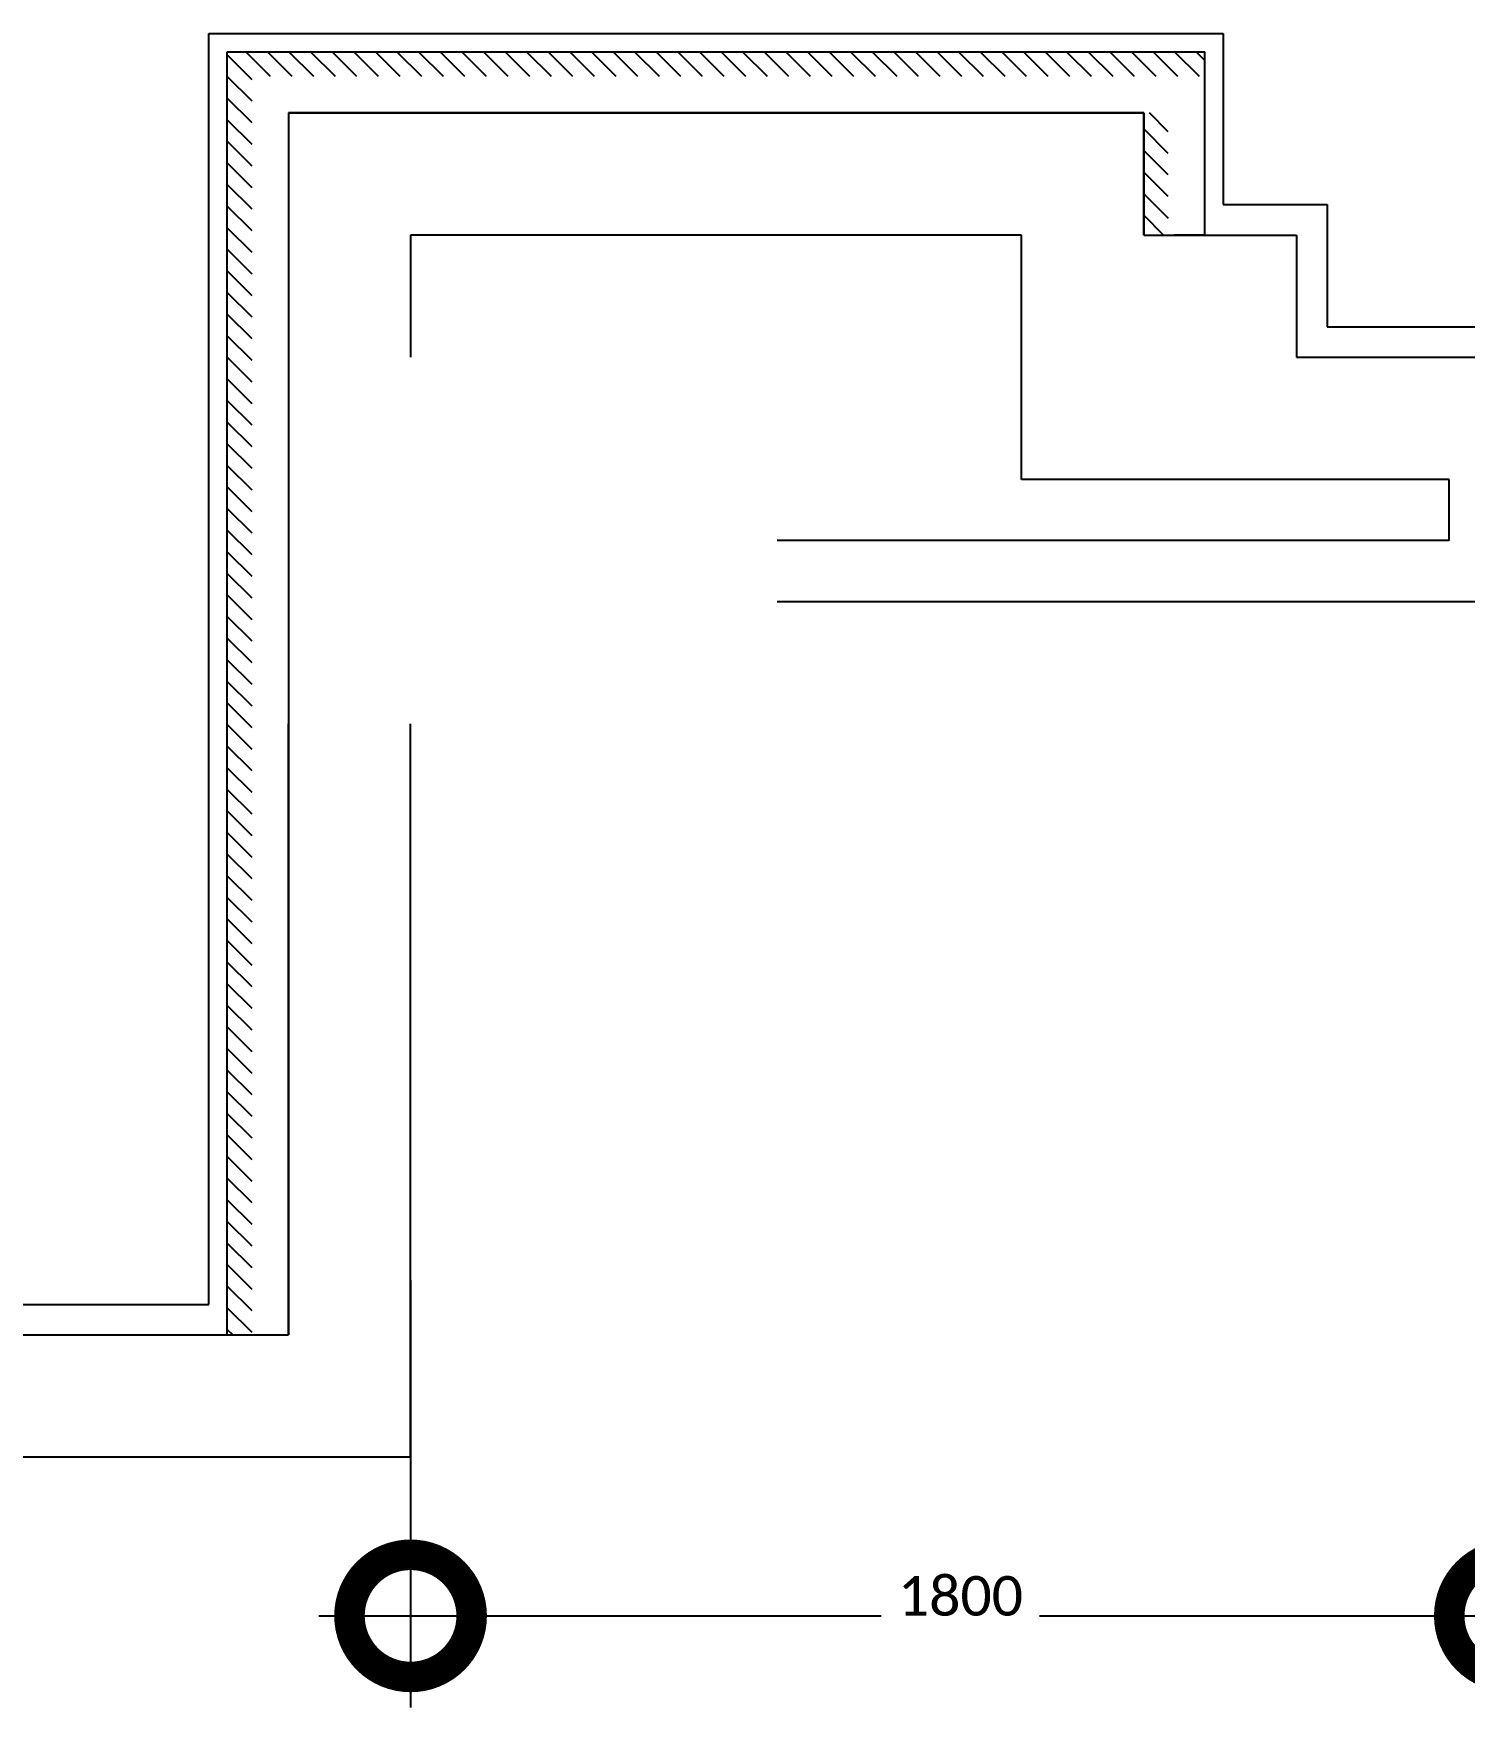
# Model space of a CAD drawing. Header units: metres. Extents: x 22.6 to 101.3, y 9.4 to 67.4.
# Drawn here: x 34.277 to 36.619, y 37.937 to 40.677 of the extents above; entities that cross this region are included whole.
import ezdxf

# ---------------------------------------------------------------- set-up
doc = ezdxf.new("R2010")
doc.units = ezdxf.units.M
doc.layers.add('00', color=252, linetype='Continuous')
doc.layers.add('A-DIM', color=7, linetype='Continuous', lineweight=5)
doc.styles.add('Calibri', font='calibri.ttf', dxfattribs={"height": 0.2126391096979332})
doc.dimstyles.new('ECG_Dimn-Detl-100_2', dxfattribs={"dimscale": 0.3048, "dimtxt": 0.25, "dimasz": 1.312335958005249, "dimexe": 0.4921259842519685, "dimexo": 0.0625, "dimgap": 0, "dimtad": 1, "dimdec": 0, "dimlfac": 1000, "dimzin": 0, "dimdsep": 46, "dimtxsty": 'Calibri', "dimblk1": 'DOTSMALL', "dimblk2": 'DOTSMALL', "dimsah": 1, "dimcen": 0.09, "dimdle": 0.4921259842519685, "dimazin": 0, "dimtfac": 1, "dimtdec": 4, "dimtix": 1, "dimtmove": 0, "dimatfit": 3, "dimfxl": 0.4921259842519685, "dimfxlon": 1, "dimtvp": 1, "dimtolj": 1, "dimtzin": 0, "dimarcsym": 2})
pattern_1 = [(135, (0, 0), (-0.01767766952966369, -0.01767766952966369), [])]

# ---------------------------------------------------------------- blocks, each defined once
blk = doc.blocks.new('_DotSmall')
at = {"color": 0, "linetype": 'ByBlock', "const_width": 0.5}
blk.add_lwpolyline([(-0.0625, 0, 1), (0.0625, 0, 1)], format="xyb", close=True, dxfattribs=at)

msp = doc.modelspace()

# ---------------------------------------------------------------- hatches: boundary and pattern name
at = {"layer": '00'}
h = msp.add_hatch(dxfattribs=at)
h.set_pattern_fill('FP_2', color=252, style=0, pattern_type=2)
h.set_pattern_definition(pattern_1)
h.paths.add_polyline_path([(34.59393060839775, 40.60732717912514), (36.1939306083978, 40.60732717912518), (36.1939306083978, 40.64732717912513), (34.59393060839775, 40.64732717912513)], flags=0)
h = msp.add_hatch(dxfattribs=at)
h.set_pattern_fill('FP_2', color=252, style=0, pattern_type=2)
h.set_pattern_definition(pattern_1)
h.paths.add_polyline_path([(34.63393060839781, 38.5473271791252), (34.63393060839781, 40.60732717912514), (34.59393060839775, 40.60732717912514), (34.59393060839775, 38.5473271791252)], flags=0)
h = msp.add_hatch(dxfattribs=at)
h.set_pattern_fill('FP_2', color=252, style=0, pattern_type=2)
h.set_pattern_definition(pattern_1)
h.paths.add_polyline_path([(36.13393060839775, 40.34732717912519), (36.13393060839775, 40.54732717912516), (36.09393060839783, 40.54732717912516), (36.09393060839783, 40.34732717912519)], flags=0)

# ---------------------------------------------------------------- linework, layer by layer
at = {"layer": '00', "color": 252}
for p, q in [((34.56393060839771, 38.59732717912512), (34.56393060839771, 40.67732717912513)), ((34.56393060839771, 40.67732717912513), (36.22393060839776, 40.67732717912512)), ((36.22393060839776, 40.67732717912512), (36.22393060839776, 40.39732717912513)), ((34.59393060839772, 40.64732717912508), (36.19393060839776, 40.64732717912509)), ((34.59393060839773, 38.54732717912513), (34.59393060839772, 40.64732717912508)), ((36.19393060839776, 40.34732717912514), (36.19393060839776, 40.64732717912509)), ((34.69393060839771, 40.54732717912513), (34.69393060839771, 40.14732717912514)), ((34.69393060839771, 40.54732717912513), (36.09393060839776, 40.54732717912513)), ((36.09393060839776, 40.54732717912508), (34.69393060839772, 40.54732717912508)), ((34.69393060839772, 40.54732717912508), (34.69393060839773, 38.54732717912513)), ((36.09393060839778, 40.34732717912514), (36.09393060839778, 40.54732717912513)), ((36.09393060839778, 40.5473271791251), (36.09393060839778, 40.34732717912514)), ((36.22393060839776, 40.39732717912513), (36.39393060839776, 40.39732717912513)), ((36.39393060839776, 40.39732717912513), (36.39393060839776, 40.19732717912515)), ((34.89393060839771, 40.34732717912514), (34.89393060839771, 40.14732717912514)), ((35.89393060839776, 40.34732717912513), (34.89393060839771, 40.34732717912514)), ((35.89393060839775, 39.94732717912514), (35.89393060839776, 40.34732717912513)), ((36.09393060839778, 40.34732717912514), (36.34393060839776, 40.34732717912514)), ((36.19393060839776, 40.34732717912514), (36.14393060839774, 40.34732717912514)), ((36.34393060839776, 40.34732717912514), (36.34393060839776, 40.14732717912514)), ((36.39393060839776, 40.19732717912515), (46.19393060839769, 40.19732717912511)), ((36.34393060839776, 40.14732717912514), (36.69393060839777, 40.14732717912514)), ((36.59393060839777, 39.94732717912514), (35.89393060839775, 39.94732717912514)), ((36.59393060839777, 39.84732717912511), (36.59393060839777, 39.94732717912514)), ((36.59393060839777, 39.84732717912511), (35.49393060839772, 39.84732717912511)), ((36.69393060839777, 39.74732717912511), (35.49393060839772, 39.74732717912511)), ((34.69393060839771, 38.54732717912513), (34.69393060839771, 39.54732717912513)), ((34.89393060839771, 38.34732717912513), (34.89393060839771, 39.54732717912513)), ((32.64393060839773, 38.59732717912512), (34.56393060839771, 38.59732717912512)), ((32.69393060839772, 38.54732717912513), (34.69393060839771, 38.54732717912513)), ((34.59393060839773, 38.54732717912513), (34.69393060839773, 38.54732717912513)), ((34.89393060839771, 38.34732717912513), (32.99393060839772, 38.34732717912513))]:
    msp.add_line(p, q, dxfattribs=at)

# ---------------------------------------------------------------- dimensions: what is measured, and where the dimension line sits
at = {"layer": 'A-DIM'}
msp.add_linear_dim(base=(36.69393060839776, 38.08746100636604), p1=(34.89393060839771, 38.23746100636604), p2=(36.69393060839776, 38.23746100636604), dimstyle='ECG_Dimn-Detl-100_2', override={"dimpost": '<>', "dimfxl": 1.800000000000054}, dxfattribs=at).render()

doc.saveas('drawing.dxf')
